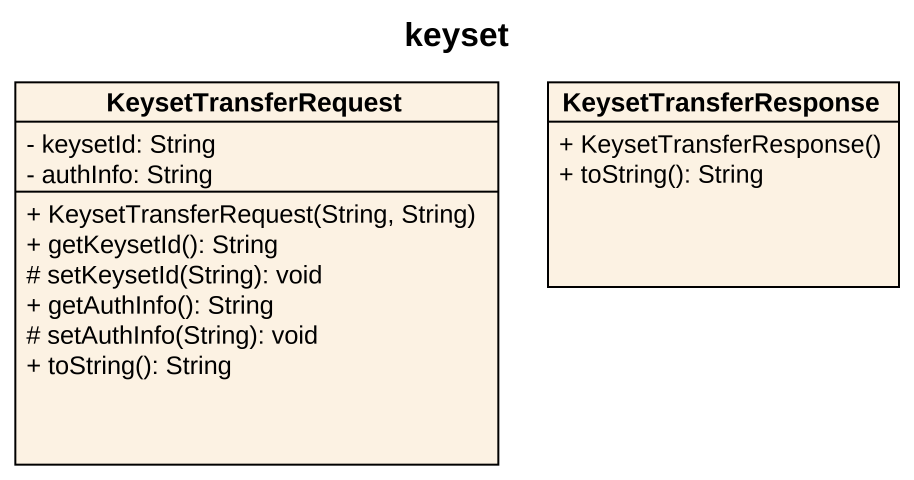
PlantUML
@startuml
title keyset
hide circle
hide empty members
skinparam classAttributeIconSize 0
class KeysetTransferRequest {
  - keysetId: String
  - authInfo: String
  + KeysetTransferRequest(String, String)
  + getKeysetId(): String
  # setKeysetId(String): void
  + getAuthInfo(): String
  # setAuthInfo(String): void
  + toString(): String
}
class KeysetTransferResponse {
  + KeysetTransferResponse()
  + toString(): String
}
@enduml
